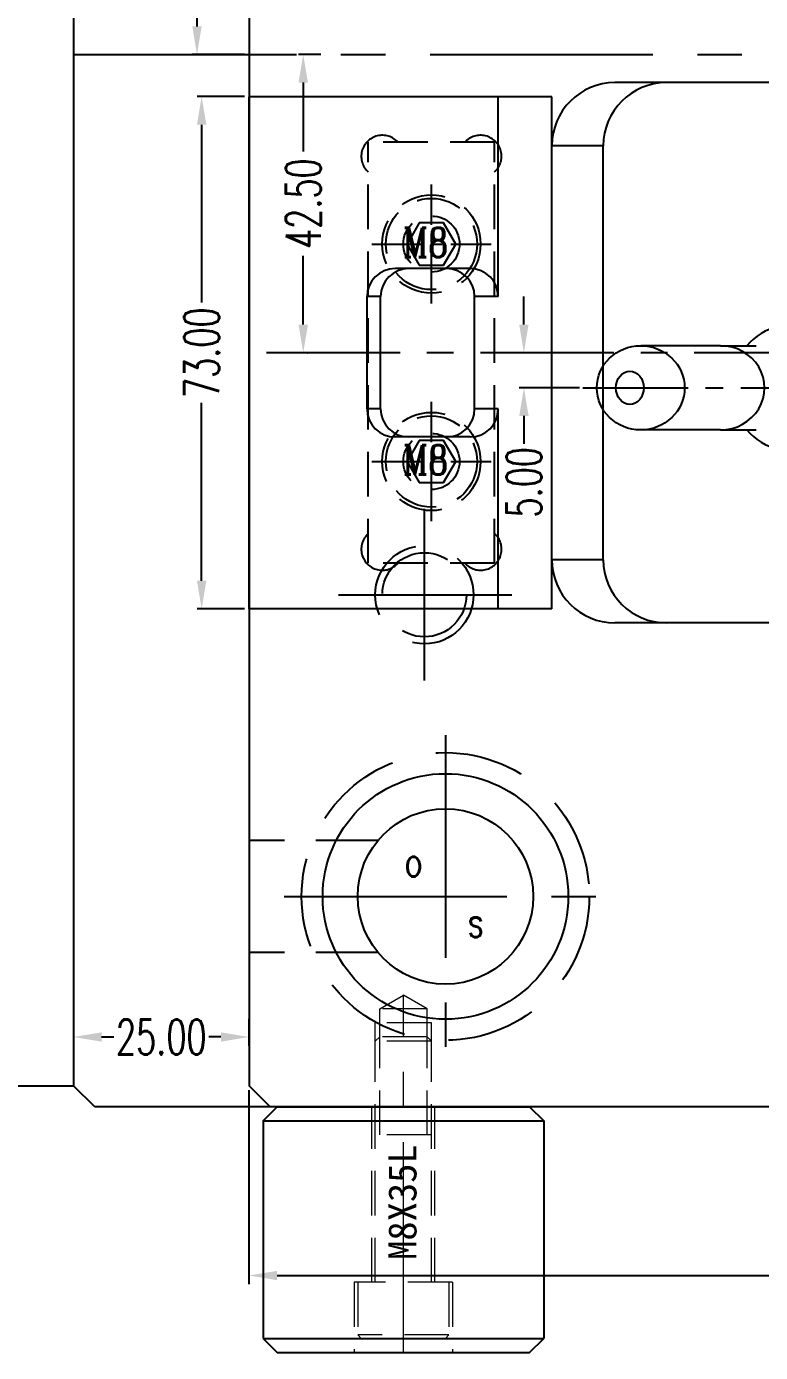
# Model space of a CAD drawing. Header units: inches. Extents: x 149964 to 151052, y -48230 to -47460.
# Drawn here: x 150713.3 to 150817.9, y -47853.7 to -47664.7 of the extents above; entities that cross this region are included whole.
import ezdxf

# ---------------------------------------------------------------- set-up
doc = ezdxf.new("R2010")
doc.units = ezdxf.units.IN
doc.header["$LTSCALE"] = 2
doc.header["$MEASUREMENT"] = 0
doc.header["$PDMODE"] = 3
doc.header["$PDSIZE"] = 0.3125
for name, pattern in [('ACAD_ISO02W100', [15, 12, -3]), ('ACAD_ISO08W100', [36, 24, -3, 6, -3]), ('CENTER', [50.8, 31.75, -6.35, 6.35, -6.35]), ('CENTER2', [1.125, 0.75, -0.125, 0.125, -0.125]), ('HIDDEN', [9.525, 6.35, -3.175])]:
    doc.linetypes.add(name, pattern=pattern)
doc.layers.get('0').update_dxf_attribs({"linetype": 'CONTINUOUS'})
doc.layers.get('Defpoints').update_dxf_attribs({"linetype": 'CONTINUOUS'})
for name, color, linetype in [('CAV-COR', 1, 'CONTINUOUS'), ('cen', 1, 'CENTER'), ('CL', 1, 'ACAD_ISO08W100'), ('hidden', 4, 'HIDDEN'), ('PIN', 4, 'CONTINUOUS'), ('SCREW', 52, 'HIDDEN'), ('SILDE', 6, 'CONTINUOUS'), ('SP', 3, 'CONTINUOUS'), ('文字', 1, 'CONTINUOUS')]:
    doc.layers.add(name, color=color, linetype=linetype)
doc.layers.add('dim', color=3, linetype='CONTINUOUS', lineweight=15)
doc.layers.add('螺絲', color=42, linetype='ACAD_ISO02W100', lineweight=15)
doc.styles.add('ROMANC', font='romanc', dxfattribs={"width": 0.6, "height": 1})
doc.styles.add('ROMANS', font='ROMANS.shx', dxfattribs={"height": 5, "bigfont": 'chineset.shx'})
doc.styles.add('roment', font='txt.shx', dxfattribs={"width": 0.67, "bigfont": 'chineset.shx'})
doc.styles.get("Standard").update_dxf_attribs({"font": 'txt.shx', "width": 0.67})
doc.styles.add('style1', font='mingliu.ttc', dxfattribs={"width": 0.75})
doc.dimstyles.new('2.00', dxfattribs={"dimtxt": 5, "dimasz": 4, "dimexe": 0.666, "dimexo": 0.626, "dimgap": 1, "dimtad": 0, "dimzin": 0, "dimdsep": 46, "dimtxsty": 'Standard', "dimcen": 0.09, "dimclrd": 3, "dimclre": 3, "dimclrt": 7, "dimazin": 0, "dimtfac": 1, "dimtofl": 0, "dimtmove": 0, "dimatfit": 0, "dimfxl": 0, "dimtolj": 1, "dimtzin": 0, "dimarcsym": 0})
doc.dimstyles.new('ISO-25', dxfattribs={"dimtxt": 5, "dimasz": 4, "dimexe": 1.25, "dimexo": 0.625, "dimtad": 0, "dimzin": 1, "dimdsep": 46, "dimtxsty": 'roment', "dimcen": 0, "dimclrd": 256, "dimclre": 256, "dimclrt": 7, "dimazin": 0, "dimtfac": 1, "dimtofl": 0, "dimtmove": 0, "dimatfit": 3, "dimfxl": 0, "dimarcsym": 0})

# ---------------------------------------------------------------- blocks, each defined once
blk = doc.blocks.new('*D35065')
at = {"layer": 'Defpoints', "color": 0}
for p in [(150744.96, -47815.72), (150994.96, -47815.72), (150994.96, -47842.75)]:
    blk.add_point(p, dxfattribs=at)
at = {"layer": 'dim', "lineweight": -2}
for p, q in [((150744.96, -47816.35), (150744.96, -47844)), ((150994.96, -47816.35), (150994.96, -47844)), ((150748.96, -47842.75), (150861.8, -47842.75)), ((150990.96, -47842.75), (150878.13, -47842.75))]:
    blk.add_line(p, q, dxfattribs=at)
at = {"layer": 'dim', "linetype": 'ByBlock'}
for points in [[(150748.96, -47842.09), (150748.96, -47843.42), (150744.96, -47842.75)], [(150990.96, -47843.42), (150990.96, -47842.09), (150994.96, -47842.75)]]:
    blk.add_solid(points, dxfattribs=at)
at = {"layer": 'dim', "color": 7, "linetype": 'ByBlock', "insert": (150869.96, -47842.75), "char_height": 5, "attachment_point": 5, "style": 'roment'}
blk.add_mtext('250.00', dxfattribs=at)
blk = doc.blocks.new('*D35068')
at = {"layer": 'Defpoints', "color": 0}
for p in [(150744.96, -47805.52), (150719.96, -47807.9), (150744.96, -47808.75)]:
    blk.add_point(p, dxfattribs=at)
at = {"layer": 'dim', "lineweight": -2}
for p, q in [((150744.96, -47806.15), (150744.96, -47810)), ((150719.96, -47808.52), (150719.96, -47810)), ((150723.96, -47808.75), (150725.7, -47808.75)), ((150740.96, -47808.75), (150739.23, -47808.75))]:
    blk.add_line(p, q, dxfattribs=at)
at = {"layer": 'dim', "linetype": 'ByBlock'}
for points in [[(150723.96, -47808.09), (150723.96, -47809.42), (150719.96, -47808.75)], [(150740.96, -47809.42), (150740.96, -47808.09), (150744.96, -47808.75)]]:
    blk.add_solid(points, dxfattribs=at)
at = {"layer": 'dim', "color": 7, "linetype": 'ByBlock', "insert": (150732.46, -47808.75), "char_height": 5, "attachment_point": 5, "style": 'roment'}
blk.add_mtext('25.00', dxfattribs=at)
blk = doc.blocks.new('20160804.135220')
at = {"layer": 'SCREW', "linetype": 'CENTER2', "ltscale": 5}
for p, q in [((0, -8.5), (0, 8.5)), ((-8.5, 0), (8.5, 0))]:
    blk.add_line(p, q, dxfattribs=at)
at = {"layer": 'SCREW'}
blk.add_lwpolyline([(-1.73, 3), (-3.46, 0), (-1.73, -3), (1.73, -3), (3.46, 0), (1.73, 3)], close=True, dxfattribs=at)
at = {"layer": 'SCREW', "ltscale": 0.5}
for radius in [7, 6.5, 4]:
    blk.add_circle((0, 0), radius, dxfattribs=at)
at = {"layer": 'dim', "style": 'ROMANC', "width": 0.8}
blk.add_text('M8', height=4.186, dxfattribs=at).set_placement((-4.07, -1.86))
blk = doc.blocks.new('*D35468')
at = {"layer": 'Defpoints', "color": 0}
for p in [(150738.21, -47674.72), (150744.96, -47674.72), (150744.96, -47747.72)]:
    blk.add_point(p, dxfattribs=at)
at = {"layer": 'dim', "color": 3, "linetype": 'ByBlock', "lineweight": -2}
for p, q in [((150744.34, -47674.72), (150737.55, -47674.72)), ((150738.21, -47678.72), (150738.21, -47704.08)), ((150738.21, -47743.72), (150738.21, -47718.36)), ((150744.34, -47747.72), (150737.55, -47747.72))]:
    blk.add_line(p, q, dxfattribs=at)
at = {"layer": 'dim', "color": 3, "linetype": 'ByBlock'}
for points in [[(150738.88, -47678.72), (150737.54, -47678.72), (150738.21, -47674.72)], [(150737.54, -47743.72), (150738.88, -47743.72), (150738.21, -47747.72)]]:
    blk.add_solid(points, dxfattribs=at)
at = {"layer": 'dim', "color": 7, "linetype": 'ByBlock', "insert": (150738.21, -47711.22), "char_height": 5, "attachment_point": 5, "rotation": 90}
blk.add_mtext('\\A1;73.00', dxfattribs=at)
blk = doc.blocks.new('20160811.185241')
at = {"layer": 'SP'}
for p, q in [((-20, -2), (-18, 0)), ((-18, 0), (18, 0)), ((18, 0), (20, -2)), ((-20, -2), (20, -2)), ((-20, -2), (-20, -33)), ((20, -2), (20, -33)), ((-20, -33), (20, -33)), ((-20, -33), (-18, -35)), ((18, -35), (20, -33)), ((-18, -35), (18, -35))]:
    blk.add_line(p, q, dxfattribs=at)
at = {"layer": '螺絲', "linetype": 'HIDDEN', "ltscale": 0.5}
for p, q in [((-3.37, 14), (0, 15.95)), ((3.38, 14), (0, 15.95)), ((-3.37, 10), (-3.37, 14)), ((3.38, 14), (-3.37, 14)), ((3.38, 10), (3.38, 14)), ((4, 12), (-4, 12)), ((-4, 9.38), (-4, 12)), ((4, 9.38), (4, 12)), ((-3.37, 10), (-4, 9.38)), ((-3.37, -4), (-3.37, 10)), ((3.38, 10), (-3.37, 10)), ((3.38, -4), (3.38, 10)), ((3.38, 10), (4, 9.38)), ((-4, -25), (-4, 9.38)), ((4, 9.38), (-4, 9.38)), ((4, -25), (4, 9.38)), ((-4.5, -25), (-4.5, 0)), ((4.5, -25), (4.5, 0)), ((4, -4), (-4, -4)), ((-7, -25), (-7, -35)), ((7, -25), (-7, -25)), ((-6.5, -25), (-6.5, -32.5)), ((6.5, -25), (6.5, -32.5)), ((7, -25), (7, -35)), ((6.5, -32.5), (-6.5, -32.5)), ((-6.5, -32.5), (-6, -33)), ((6, -33), (-6, -33)), ((6.5, -32.5), (6, -33))]:
    blk.add_line(p, q, dxfattribs=at)
at = {"layer": '螺絲', "linetype": 'CENTER2', "ltscale": 20}
blk.add_line((0, -35), (0, 16), dxfattribs=at)
at = {"layer": '文字', "style": 'style1'}
blk.add_text('M8X35L', height=4.035, rotation=90, dxfattribs=at).set_placement((1.87, -21.8))
blk = doc.blocks.new('20160811.185648')
at = {"layer": 'PIN', "linetype": 'HIDDEN', "ltscale": 0.4}
for p, q in [((-2.07, 9), (0, 9)), ((10.21, 6), (0, 6)), ((10.21, -6), (0, -6)), ((-2.07, -9), (0, -9))]:
    blk.add_line(p, q, dxfattribs=at)
at = {"layer": 'PIN'}
for p, q in [((10.21, 6), (21.6, 6)), ((10.21, -6), (21.6, -6))]:
    blk.add_line(p, q, dxfattribs=at)
at = {"layer": 'PIN', "linetype": 'CENTER2', "ltscale": 10}
blk.add_line((29.85, 0), (-12.76, 0), dxfattribs=at)
at = {"layer": 'PIN', "linetype": 'HIDDEN', "ltscale": 0.4}
for centre, major_axis, ratio, start_param, end_param in [((0, 0), (0, -9), 0.965926, 2.300552, 7.124226), ((-2.07, 0), (0, -9), 0.965926, 3.141593, 6.283185), ((0, 0), (-6.26, 0), 0.958691, 4.712389, 7.853982)]:
    blk.add_ellipse(centre, major_axis=major_axis, ratio=ratio, start_param=start_param, end_param=end_param, dxfattribs=at)
at = {"layer": 'PIN'}
blk.add_ellipse((10.21, 0), major_axis=(-6.26, 0), ratio=0.958691, start_param=4.712389, end_param=7.853982, dxfattribs=at)
for centre, major_axis, ratio in [((21.6, 0), (-6.26, 0), 0.958691), ((23.15, 0), (0, -2.38), 0.833284)]:
    blk.add_ellipse(centre, major_axis=major_axis, ratio=ratio, dxfattribs=at)
blk = doc.blocks.new('*D35474')
at = {"layer": 'Defpoints', "color": 0}
for p in [(150791.67, -47711.22), (150784.14, -47716.22), (150792.71, -47716.22)]:
    blk.add_point(p, dxfattribs=at)
at = {"layer": 'dim', "color": 3, "linetype": 'ByBlock', "lineweight": -2}
for p, q in [((150784.14, -47707.22), (150784.14, -47703.22)), ((150791.04, -47711.22), (150783.48, -47711.22)), ((150792.09, -47716.22), (150783.48, -47716.22)), ((150784.14, -47720.22), (150784.14, -47724.22))]:
    blk.add_line(p, q, dxfattribs=at)
at = {"layer": 'dim', "color": 3, "linetype": 'ByBlock'}
for points in [[(150783.48, -47707.22), (150784.81, -47707.22), (150784.14, -47711.22)], [(150784.81, -47720.22), (150783.48, -47720.22), (150784.14, -47716.22)]]:
    blk.add_solid(points, dxfattribs=at)
at = {"layer": 'dim', "color": 7, "linetype": 'ByBlock', "insert": (150784.14, -47729.69), "char_height": 5, "attachment_point": 5, "rotation": 90}
blk.add_mtext('\\A1;5.00', dxfattribs=at)
blk = doc.blocks.new('*D35475')
at = {"layer": 'Defpoints', "color": 0}
for p in [(150755.84, -47668.72), (150752.69, -47711.22), (150752.69, -47711.22)]:
    blk.add_point(p, dxfattribs=at)
at = {"layer": 'dim', "color": 3, "linetype": 'ByBlock', "lineweight": -2}
for p, q in [((150755.21, -47668.72), (150752.03, -47668.72)), ((150752.69, -47672.72), (150752.69, -47682.55)), ((150752.69, -47707.22), (150752.69, -47697.39)), ((150753.32, -47711.22), (150753.36, -47711.22))]:
    blk.add_line(p, q, dxfattribs=at)
at = {"layer": 'dim', "color": 3, "linetype": 'ByBlock'}
for points in [[(150753.36, -47672.72), (150752.02, -47672.72), (150752.69, -47668.72)], [(150752.02, -47707.22), (150753.36, -47707.22), (150752.69, -47711.22)]]:
    blk.add_solid(points, dxfattribs=at)
at = {"layer": 'dim', "color": 7, "linetype": 'ByBlock', "insert": (150752.69, -47689.97), "char_height": 5, "attachment_point": 5, "rotation": 90}
blk.add_mtext('\\A1;42.50', dxfattribs=at)
blk = doc.blocks.new('*D35933')
at = {"layer": 'Defpoints', "color": 0}
for p in [(150737.55, -47630.72), (150744.96, -47630.72), (150744.96, -47668.72)]:
    blk.add_point(p, dxfattribs=at)
at = {"layer": 'dim', "color": 3, "linetype": 'ByBlock', "lineweight": -2}
for p, q in [((150744.34, -47630.72), (150736.88, -47630.72)), ((150737.55, -47634.72), (150737.55, -47642.58)), ((150737.55, -47664.72), (150737.55, -47656.86)), ((150744.34, -47668.72), (150736.88, -47668.72))]:
    blk.add_line(p, q, dxfattribs=at)
at = {"layer": 'dim', "color": 3, "linetype": 'ByBlock'}
for points in [[(150738.21, -47634.72), (150736.88, -47634.72), (150737.55, -47630.72)], [(150736.88, -47664.72), (150738.21, -47664.72), (150737.55, -47668.72)]]:
    blk.add_solid(points, dxfattribs=at)
at = {"layer": 'dim', "color": 7, "linetype": 'ByBlock', "insert": (150737.55, -47649.72), "char_height": 5, "attachment_point": 5, "rotation": 90}
blk.add_mtext('\\A1;38.00', dxfattribs=at)

msp = doc.modelspace()

# ---------------------------------------------------------------- linework, layer by layer
for p, q in [((150719.964, -47521.723), (150719.964, -47815.723)), ((150744.964, -47521.723), (150744.964, -47815.723)), ((150827.464, -47672.723), (150797.126, -47672.723)), ((150795.464, -47681.723), (150788.126, -47681.723)), ((150788.126, -47740.723), (150788.126, -47681.723)), ((150795.464, -47740.723), (150795.464, -47681.723)), ((150795.464, -47740.723), (150788.126, -47740.723)), ((150827.464, -47749.723), (150797.126, -47749.723)), ((150722.964, -47818.723), (150719.964, -47815.723)), ((150747.964, -47818.723), (150744.964, -47815.723)), ((151016.964, -47818.723), (150722.964, -47818.723))]:
    msp.add_line(p, q)
at = {"color": 8, "linetype": 'CENTER', "ltscale": 0.4}
for p, q in [((150769.964, -47757.952), (150769.964, -47733.494)), ((150757.735, -47745.723), (150782.429, -47745.723))]:
    msp.add_line(p, q, dxfattribs=at)
at = {"color": 8, "linetype": 'HIDDEN', "ltscale": 0.7}
for p, q in [((150763.359, -47780.723), (150744.964, -47780.723)), ((150763.359, -47796.723), (150744.964, -47796.723))]:
    msp.add_line(p, q, dxfattribs=at)
at = {"color": 8, "linetype": 'HIDDEN'}
for radius in [7, 6]:
    msp.add_circle((150769.964, -47745.723), radius, dxfattribs=at)
for radius in [17.5, 12.5]:
    msp.add_circle((150772.964, -47788.723), radius)
for centre, start, end in [((150797.126, -47681.723), 90, 180), ((150804.464, -47681.723), 90, 180), ((150797.126, -47740.723), 180, 270), ((150804.464, -47740.723), 180, 270)]:
    msp.add_arc(centre, 9, start, end)
for centre, start, end in [((150763.964, -47683.223), 41.81031, 228.18969), ((150777.964, -47683.223), 311.81031, 138.18969), ((150763.964, -47739.223), 131.81031, 318.18969), ((150777.964, -47739.223), 221.81031, 48.18969)]:
    msp.add_arc(centre, 3, start, end, dxfattribs=at)
at = {"layer": 'CAV-COR', "linetype": 'ByBlock'}
msp.add_line((150701.075, -47815.723), (150719.964, -47815.723), dxfattribs=at)
at = {"layer": 'cen', "ltscale": 0.5}
for p, q in [((150772.964, -47765.723), (150772.964, -47811.723)), ((150749.964, -47788.723), (150795.964, -47788.723))]:
    msp.add_line(p, q, dxfattribs=at)
at = {"layer": 'CL', "color": 7, "linetype": 'CENTER', "ltscale": 0.5}
msp.add_line((150719.964, -47668.723), (151019.964, -47668.723), dxfattribs=at)
at = {"layer": 'hidden'}
msp.add_circle((150772.964, -47788.723), 20.5, dxfattribs=at)
at = {"layer": 'SILDE', "linetype": 'ByBlock'}
for p, q in [((150744.964, -47747.723), (150744.964, -47674.723)), ((150788.126, -47674.723), (150744.964, -47674.723)), ((150780.483, -47703.223), (150780.483, -47674.723)), ((150788.126, -47747.723), (150788.126, -47674.723)), ((150776.483, -47699.223), (150765.787, -47699.223)), ((150761.787, -47719.223), (150761.787, -47703.223)), ((150763.727, -47703.223), (150761.787, -47703.223)), ((150763.727, -47719.223), (150763.727, -47703.223)), ((150777.12, -47719.223), (150777.12, -47703.223)), ((150780.483, -47703.223), (150777.12, -47703.223)), ((150763.727, -47719.223), (150761.787, -47719.223)), ((150780.483, -47719.223), (150777.12, -47719.223)), ((150780.483, -47747.723), (150780.483, -47719.223)), ((150776.483, -47723.223), (150765.787, -47723.223)), ((150788.126, -47747.723), (150744.964, -47747.723))]:
    msp.add_line(p, q, dxfattribs=at)
at = {"layer": 'SILDE', "linetype": 'HIDDEN', "ltscale": 0.5}
for p, q in [((150779.964, -47681.223), (150761.964, -47681.223)), ((150761.964, -47741.223), (150761.964, -47681.223)), ((150779.964, -47741.223), (150779.964, -47681.223)), ((150779.964, -47741.223), (150761.964, -47741.223))]:
    msp.add_line(p, q, dxfattribs=at)
at = {"layer": 'SILDE', "linetype": 'CENTER', "ltscale": 0.3}
msp.add_line((150827.464, -47711.223), (150744.964, -47711.223), dxfattribs=at)
at = {"layer": 'SILDE', "linetype": 'ByBlock'}
for centre, start, end in [((150765.787, -47703.223), 90, 180), ((150767.727, -47703.223), 90, 180), ((150773.12, -47703.223), 0, 90), ((150776.483, -47703.223), 0, 90), ((150765.787, -47719.223), 180, 270), ((150767.727, -47719.223), 180, 270), ((150773.12, -47719.223), 270, 0), ((150776.483, -47719.223), 270, 0)]:
    msp.add_arc(centre, 4, start, end, dxfattribs=at)

# ---------------------------------------------------------------- block references
at = {"layer": 'PIN', "linetype": 'ByBlock', "rotation": 180}
msp.add_blockref('20160811.185648', (150822.393, -47716.223), dxfattribs=at)
at = {"layer": 'SCREW', "linetype": 'ByBlock'}
for p in [(150770.964, -47695.723), (150770.964, -47726.723)]:
    msp.add_blockref('20160804.135220', p, dxfattribs=at)
at = {"layer": 'SP', "linetype": 'ByBlock'}
msp.add_blockref('20160811.185241', (150766.964, -47818.723), dxfattribs=at)

# ---------------------------------------------------------------- texts
at = {"style": 'ROMANS', "width": 0.75}
for s, p in [('o', (150767.128, -47785.881)), ('s', (150776.126, -47794.511))]:
    msp.add_text(s, height=4.2, dxfattribs=at).set_placement(p)

# ---------------------------------------------------------------- dimensions: what is measured, and where the dimension line sits
at = {"layer": 'dim', "linetype": 'ByBlock'}
for base, p1, p2, angle, picture, middle in [((150737.545, -47630.723), (150744.964, -47668.723), (150744.964, -47630.723), 90, '*D35933', (150737.545, -47649.723)), ((150752.691, -47711.223), (150755.838, -47668.723), (150752.691, -47711.223), 270, '*D35475', (150752.691, -47689.973)), ((150738.211, -47674.723), (150744.964, -47747.723), (150744.964, -47674.723), 270, '*D35468', (150738.211, -47711.223))]:
    dim = msp.add_linear_dim(base=base, p1=p1, p2=p2, angle=angle, dimstyle='2.00', dxfattribs=at)
    dim.commit()
    dim.dimension.update_dxf_attribs({"geometry": picture, "text_midpoint": middle})
dim = msp.add_linear_dim(base=(150784.145, -47716.223), p1=(150791.67, -47711.223), p2=(150792.715, -47716.223), angle=270, dimstyle='2.00', dxfattribs=at)
dim.commit()
dim.dimension.update_dxf_attribs({"geometry": '*D35474', "text_midpoint": (150784.145, -47729.69), "dimtype": 160})
at = {"layer": 'dim'}
dim = msp.add_linear_dim(base=(150744.964, -47808.755), p1=(150719.964, -47807.898), p2=(150744.964, -47805.524), angle=0, dimstyle='ISO-25', dxfattribs=at)
dim.commit()
dim.dimension.update_dxf_attribs({"geometry": '*D35068', "text_midpoint": (150732.464, -47808.755)})
dim = msp.add_linear_dim(base=(150994.964, -47842.755), p1=(150744.964, -47815.723), p2=(150994.964, -47815.723), dimstyle='ISO-25', dxfattribs=at)
dim.commit()
dim.dimension.update_dxf_attribs({"geometry": '*D35065', "text_midpoint": (150869.964, -47842.755), "dimtype": 160})

doc.saveas('drawing.dxf')
